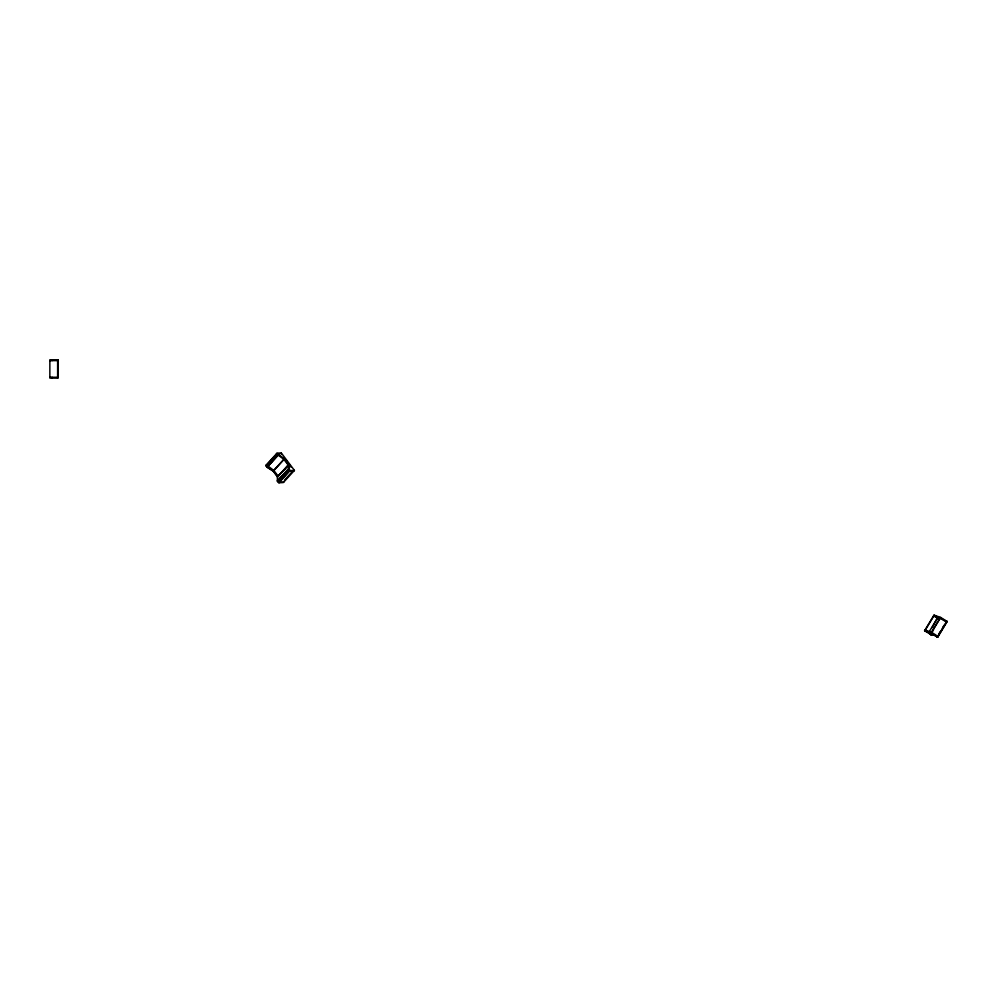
<?xml version="1.0" encoding="UTF-8"?>
<svg xmlns="http://www.w3.org/2000/svg" width="997" height="997" viewBox="0 0 997 997"><rect width="100%" height="100%" fill="white"/><g stroke="black" fill="none" stroke-linecap="round" stroke-linejoin="round"><path stroke-width="1.5" d="M938.601 619L933.578 615.834L940.258 618.14L946.527 622.103L946.315 621.168L938.027 617.031L928.631 632.696L931.834 635.139L924.58 630.765L934.015 615.124L940.682 617.43L946.951 621.393L937.529 637.033L930.824 633.444L940.021 618.065M933.828 615.922L925.253 630.141L931.285 634.017M932.095 627.674L938.027 617.031M940.682 617.43L930.886 633.469M930.862 634.728L931.834 635.139L928.606 632.671L931.173 633.656L933.528 629.755M931.497 634.952L931.921 634.242M938.626 634.341L940.196 631.724M942.551 627.823L944.122 625.206M937.367 636.983L946.801 621.343M936.893 636.821L937.716 637.208L947.15 621.567L946.315 621.168L946.951 621.393M276.954 453.236L265.863 465.4L267.121 467.057L273.365 471.02L277.727 476.828L288.806 464.664C277.178 451.18 291.485 463.767 288.806 468.976L290.065 470.634L294.427 470.385L281.316 452.999L276.954 453.236L284.382 458.819L273.116 471.033L277.478 476.84L288.806 464.702M278.2 454.894L267.121 467.057L265.937 465.836L277.266 453.66L278.2 455.143L267.121 467.294L273.29 471.22L284.444 458.857M266.835 465.474L276.917 454.42M266.872 467.07L277.951 454.906M281.316 452.999L281.279 454.171M277.478 476.84L288.569 464.677M294.427 470.385L283.347 482.548L278.973 482.797L277.378 480.915L288.457 468.752L288.457 464.477M277.478 481.152L288.806 468.976L277.478 481.152L278.661 482.386L289.753 470.223L278.425 482.398M279.01 481.626L289.093 470.572M278.973 482.797L290.065 470.634M284.394 480.267L291.448 472.528M279.359 453.623L276.443 453.797L283.933 459.418L288.307 465.213M283.846 482L279.484 482.249L278.238 480.591M58.05 359.792L49.85 359.792L49.85 378.1L58.05 378.1L57.926 359.792M49.85 360.627L57.614 360.627M49.85 377.265L57.614 377.265M937.604 617.741L939.822 618.514M925.017 630.054L931.684 632.372L937.716 636.248M929.03 631.961L931.248 632.734M924.58 630.765L931.248 633.083L937.716 637.208M934.015 615.124L936.519 616.707M286.438 461L291.112 467.207M293.454 470.322L293.928 470.945L289.554 471.182L288.307 469.525M288.569 468.989L289.504 470.235M278.238 476.267L273.863 470.472L266.373 464.851M277.378 476.641L277.378 480.915M57.614 359.792L57.614 378.1M52.068 359.792L52.068 360.627M52.068 377.265L52.068 378.1"/></g></svg>
